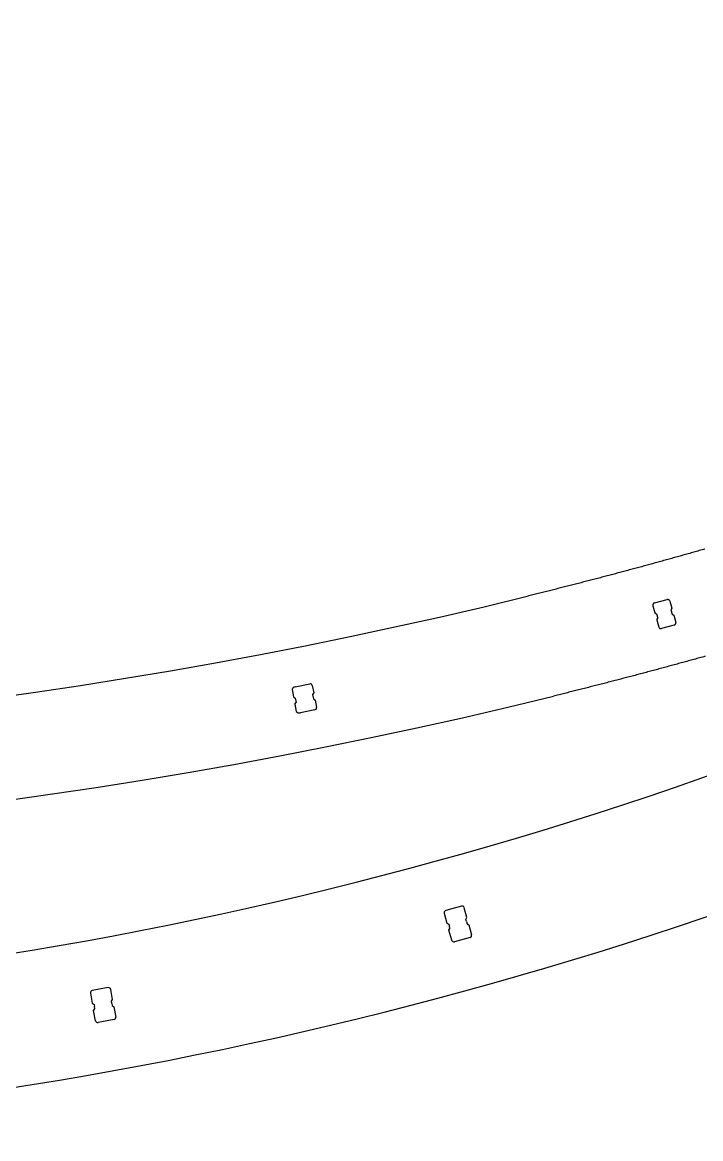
# Model space of a CAD drawing. Header units: inches. Extents: x 499362 to 502582, y 2542122 to 2545349.
# Drawn here: x 501093.1 to 501139.1, y 2543655.2 to 2543730.9 of the extents above; entities that cross this region are included whole.
import ezdxf

# ---------------------------------------------------------------- set-up
doc = ezdxf.new("R2010")
doc.units = ezdxf.units.IN
doc.header["$MEASUREMENT"] = 0
doc.layers.add('0-段落划分', color=2, linetype='Continuous')
doc.layers.add('桥-立柱', color=5, linetype='Continuous')

# ---------------------------------------------------------------- blocks, each defined once
blk = doc.blocks.new('A$C035667EC')
at = {"layer": '桥-立柱', "color": 1, "ltscale": 10}
for p, q in [((501135.922, 2543691.5), (501136.791, 2543691.737)), ((501135.817, 2543691.315), (501135.949, 2543690.833)), ((501136.975, 2543691.632), (501137.107, 2543691.149)), ((501137.107, 2543691.149), (501137.037, 2543691.027)), ((501137.037, 2543691.027), (501137.116, 2543690.737)), ((501135.949, 2543690.833), (501136.072, 2543690.763)), ((501136.072, 2543690.763), (501136.151, 2543690.474)), ((501136.081, 2543690.351), (501136.151, 2543690.474)), ((501136.081, 2543690.351), (501136.213, 2543689.868)), ((501137.116, 2543690.737), (501137.238, 2543690.667)), ((501137.238, 2543690.667), (501137.37, 2543690.185)), ((501137.265, 2543690.001), (501136.397, 2543689.763))]:
    blk.add_line(p, q, dxfattribs=at)
at = {"layer": '桥-立柱', "color": 1, "linetype": 'Continuous'}
for p, q in [((501111.575, 2543685.818), (501112.556, 2543686.012)), ((501112.732, 2543685.894), (501112.829, 2543685.403)), ((501111.358, 2543685.623), (501111.455, 2543685.132)), ((501111.455, 2543685.132), (501111.573, 2543685.053)), ((501111.573, 2543685.053), (501111.631, 2543684.759)), ((501112.829, 2543685.403), (501112.75, 2543685.286)), ((501112.75, 2543685.286), (501112.808, 2543684.991)), ((501112.808, 2543684.991), (501112.925, 2543684.913)), ((501112.925, 2543684.913), (501113.022, 2543684.422)), ((501111.552, 2543684.642), (501111.631, 2543684.759)), ((501111.552, 2543684.642), (501111.649, 2543684.151)), ((501112.904, 2543684.246), (501111.923, 2543684.052)), ((501122.844, 2543670.948), (501121.783, 2543670.658)), ((501123.213, 2543670.168), (501123.029, 2543670.843)), ((501121.678, 2543670.474), (501121.863, 2543669.799)), ((501121.863, 2543669.799), (501121.986, 2543669.728)), ((501123.143, 2543670.045), (501123.213, 2543670.168)), ((501123.183, 2543669.9), (501123.143, 2543670.045)), ((501123.183, 2543669.9), (501123.222, 2543669.756)), ((501123.222, 2543669.756), (501123.345, 2543669.686)), ((501121.986, 2543669.728), (501122.025, 2543669.584)), ((501121.995, 2543669.316), (501122.065, 2543669.439)), ((501122.18, 2543668.641), (501121.995, 2543669.316)), ((501122.065, 2543669.439), (501122.025, 2543669.584)), ((501123.345, 2543669.686), (501123.53, 2543669.01)), ((501123.425, 2543668.826), (501122.364, 2543668.536)), ((501098.897, 2543665.421), (501097.815, 2543665.224)), ((501099.197, 2543664.612), (501099.072, 2543665.3)), ((501097.694, 2543665.049), (501097.82, 2543664.361)), ((501099.117, 2543664.495), (501099.197, 2543664.612)), ((501099.144, 2543664.348), (501099.117, 2543664.495)), ((501097.82, 2543664.361), (501097.936, 2543664.28)), ((501097.91, 2543663.869), (501097.99, 2543663.985)), ((501098.035, 2543663.18), (501097.91, 2543663.869)), ((501097.936, 2543664.28), (501097.963, 2543664.133)), ((501097.99, 2543663.985), (501097.963, 2543664.133)), ((501099.144, 2543664.348), (501099.171, 2543664.2)), ((501099.171, 2543664.2), (501099.287, 2543664.12)), ((501099.287, 2543664.12), (501099.413, 2543663.431)), ((501099.292, 2543663.257), (501098.21, 2543663.059))]:
    blk.add_line(p, q, dxfattribs=at)
at = {"layer": '桥-立柱', "color": 1, "ltscale": 10}
for centre, start, end in [((501136.83, 2543691.592), 15.28551, 105.28551), ((501135.962, 2543691.355), 105.28551, 195.28551), ((501137.226, 2543690.145), 285.28551, 15.28551), ((501136.357, 2543689.908), 195.28551, 285.28551)]:
    blk.add_arc(centre, 0.15, start, end, dxfattribs=at)
at = {"layer": '桥-立柱', "color": 1, "linetype": 'Continuous'}
for centre, radius, start, end in [((501111.614, 2543685.557), 0.264, 98.57803, 165.66603), ((501112.585, 2543685.865), 0.15, 11.15828, 101.15828), ((501111.86, 2543684.309), 0.264, 216.65052, 283.73852), ((501112.875, 2543684.393), 0.15, 281.15828, 11.15828), ((501121.823, 2543670.513), 0.15, 105.30032, 195.30032), ((501122.884, 2543670.804), 0.15, 15.30032, 105.30032), ((501123.385, 2543668.971), 0.15, 285.30032, 15.30032), ((501122.324, 2543668.681), 0.15, 195.30032, 285.30032), ((501097.842, 2543665.076), 0.15, 100.33583, 190.33583), ((501098.924, 2543665.273), 0.15, 10.33583, 100.33583), ((501098.183, 2543663.207), 0.15, 190.33583, 280.33583), ((501099.265, 2543663.404), 0.15, 280.33583, 10.33583)]:
    blk.add_arc(centre, radius, start, end, dxfattribs=at)
blk = doc.blocks.new('A$C3A006F90')
at = {"layer": '0-段落划分', "color": 2, "flags": 128}
for points in [[(501139.336, 2543695.151, 0.000293), (501138.965, 2543695.045, 0.000292), (501138.593, 2543694.939, 0.000292), (501138.222, 2543694.834, 0.000291), (501137.85, 2543694.73, 0.00029), (501137.479, 2543694.626, 0.00029), (501137.107, 2543694.522, 0.000289), (501136.735, 2543694.419, 0.000289), (501136.363, 2543694.316, 0.000288), (501135.991, 2543694.214, 0.000287), (501135.619, 2543694.112, 0.000287), (501135.246, 2543694.01, 0.000286), (501134.874, 2543693.909, 0.000286), (501134.501, 2543693.809, 0.000285), (501134.128, 2543693.709, 0.000284), (501133.756, 2543693.609, 0.000284), (501133.382, 2543693.509, 0.000283), (501133.009, 2543693.411, 0.000283), (501132.636, 2543693.312, 0.000282), (501132.263, 2543693.214, 0.000281), (501131.889, 2543693.116, 0.000281), (501131.516, 2543693.019, 0.00028), (501131.142, 2543692.922, 0.00028), (501130.768, 2543692.826, 0.000279), (501130.394, 2543692.73, 0.000278), (501130.02, 2543692.635, 0.000278), (501129.646, 2543692.54, 0.000277), (501129.272, 2543692.445, 0.000277), (501128.897, 2543692.351, 0.000276), (501128.523, 2543692.257, 0.000275), (501128.148, 2543692.163, 0.000275), (501127.773, 2543692.07, 0.000276), (501127.396, 2543691.977)], [(501139.363, 2543687.884, 0.000302), (501138.983, 2543687.778, 0.000302), (501138.603, 2543687.673, 0.000301), (501138.223, 2543687.568, 0.0003), (501137.843, 2543687.463, 0.0003), (501137.463, 2543687.359, 0.000299), (501137.083, 2543687.256, 0.000298), (501136.702, 2543687.152, 0.000298), (501136.322, 2543687.05, 0.000297), (501135.941, 2543686.947, 0.000296), (501135.561, 2543686.846, 0.000296), (501135.18, 2543686.744, 0.000295), (501134.799, 2543686.643, 0.000294), (501134.418, 2543686.543, 0.000294), (501134.037, 2543686.443, 0.000293), (501133.656, 2543686.343, 0.000292), (501133.274, 2543686.244, 0.000292), (501132.893, 2543686.145, 0.000291), (501132.511, 2543686.047, 0.000291), (501132.13, 2543685.949, 0.00029), (501131.748, 2543685.851, 0.000289), (501131.366, 2543685.754, 0.000289), (501130.984, 2543685.658, 0.000288), (501130.602, 2543685.562, 0.000287), (501130.22, 2543685.466, 0.000287), (501129.838, 2543685.37, 0.000286), (501129.456, 2543685.276, 0.000282), (501129.078, 2543685.182, 0.000282)]]:
    blk.add_lwpolyline(points, format="xyb", dxfattribs=at)
at = {"layer": '0-段落划分', "color": 2}
for centre, radius, start, end in [((499218.531, 2540962.97), 3161.751, 52.926719, 61.095892), ((501044.265, 2544029.387), 347.5, 251.26489, 283.84132), ((501044.265, 2544029.387), 354.5, 251.26489, 283.84132), ((501048.962, 2543936.256), 272, 243.98042, 294.55733), ((501048.962, 2543936.256), 281, 245.50577, 294.55733), ((501312.846, 2544371.545), 791.75, 242.442955, 257.131435)]:
    blk.add_arc(centre, radius, start, end, dxfattribs=at)
at = {"layer": '0-段落划分', "color": 2, "linetype": 'Continuous'}
blk.add_blockref('A$C035667EC', (0, 0), dxfattribs=at)

msp = doc.modelspace()

# ---------------------------------------------------------------- block references
at = {"layer": '0-段落划分'}
msp.add_blockref('A$C3A006F90', (0, 0), dxfattribs=at)

doc.saveas('drawing.dxf')
